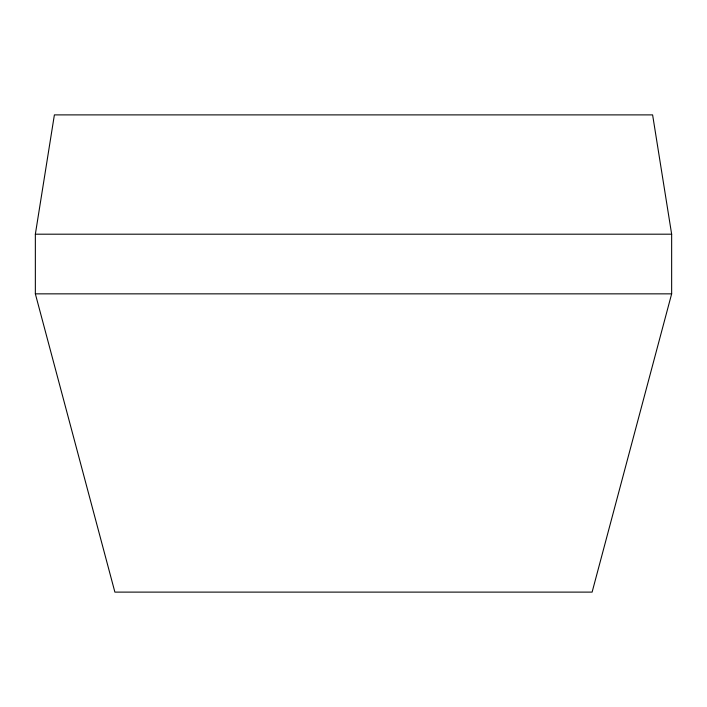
<?xml version="1.0" encoding="UTF-8"?>
<svg xmlns="http://www.w3.org/2000/svg" width="707" height="707" viewBox="0 0 707 707"><rect width="100%" height="100%" fill="white"/><g stroke="black" fill="none" stroke-linecap="round" stroke-linejoin="round"><path stroke-width="1.06" d="M35.35 234.194L54.386 114.888L652.614 114.888L671.65 234.194L671.65 293.847L592.113 592.113L114.888 592.113L35.35 293.847L35.35 234.194L671.65 234.194M35.35 293.847L671.65 293.847"/></g></svg>
